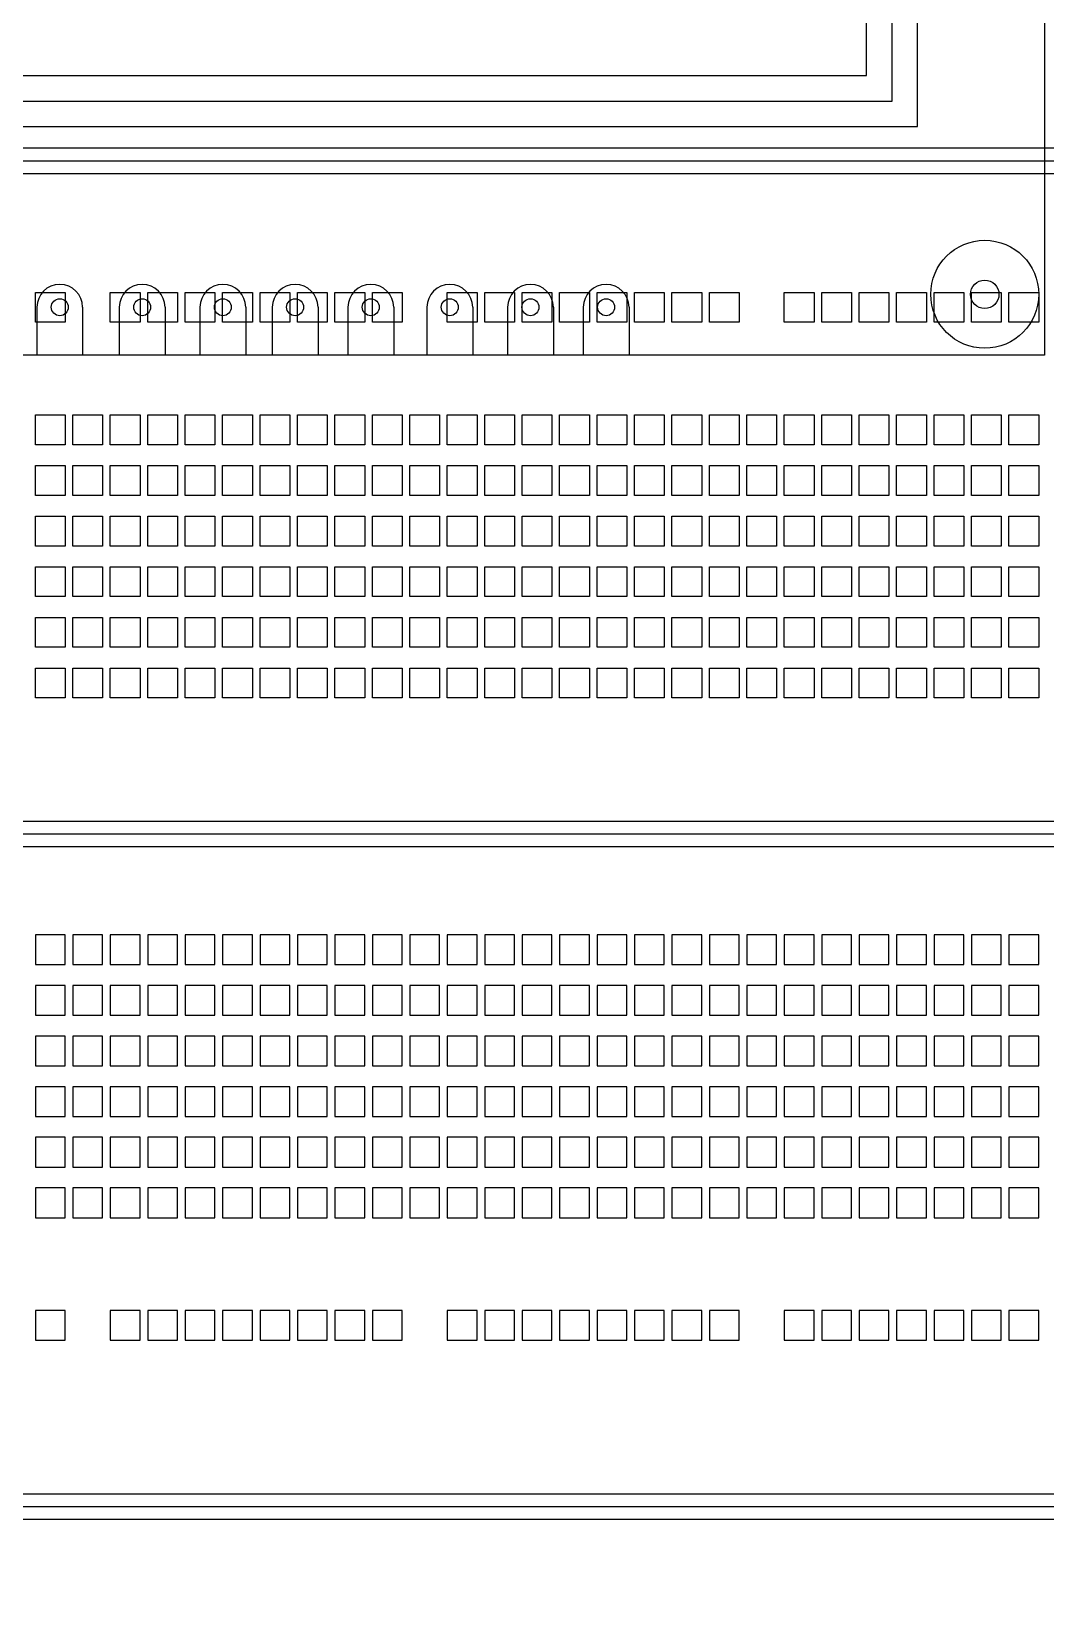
# Model space of a CAD drawing. Header units: millimetres. Extents: x 1729 to 7209, y 940 to 3564.
# Drawn here: x 4126.4 to 4166.3, y 2908.9 to 2971.2 of the extents above; entities that cross this region are included whole.
import ezdxf

# ---------------------------------------------------------------- set-up
doc = ezdxf.new("R2010")
doc.units = ezdxf.units.MM
doc.header["$XCLIPFRAME"] = 2
doc.layers.add('Linhas Externas', color=255, linetype='Continuous')
picture_1 = doc.add_image_def('image1.jpg', size_in_pixel=(3840, 2160))

# ---------------------------------------------------------------- blocks, each defined once
blk = doc.blocks.new('PLACA DISPLAY LED')
for p, q in [((3321.855, 1938.534), (3321.855, 1940.417)), ((3323.657, 1938.534), (3323.657, 1940.417)), ((3324.833, 1938.534), (3324.833, 1940.417)), ((3326.636, 1938.534), (3326.636, 1940.417)), ((3328.011, 1938.534), (3328.011, 1940.417)), ((3329.814, 1938.534), (3329.814, 1940.417)), ((3331.122, 1938.534), (3331.122, 1940.417)), ((3332.925, 1938.534), (3332.925, 1940.417)), ((3334.101, 1938.534), (3334.101, 1940.417)), ((3335.904, 1938.534), (3335.904, 1940.417)), ((3336.947, 1938.534), (3336.947, 1940.417)), ((3338.75, 1938.534), (3338.75, 1940.417)), ((3340.125, 1938.534), (3340.125, 1940.417)), ((3341.928, 1938.534), (3341.928, 1940.417)), ((3343.369, 1938.534), (3343.369, 1940.417)), ((3345.171, 1938.534), (3345.171, 1940.417)), ((3346.414, 1938.534), (3346.414, 1940.417)), ((3348.216, 1938.534), (3348.216, 1940.417)), ((3349.856, 1938.534), (3349.856, 1940.417)), ((3351.658, 1938.534), (3351.658, 1940.417)), ((3353.232, 1938.534), (3353.232, 1940.417)), ((3355.034, 1938.534), (3355.034, 1940.417)), ((3356.144, 1938.534), (3356.144, 1940.417)), ((3357.947, 1938.534), (3357.947, 1940.417)), ((3358.925, 1938.534), (3358.925, 1940.417)), ((3360.727, 1938.534), (3360.727, 1940.417)), ((3361.837, 1938.534), (3361.837, 1940.417)), ((3363.64, 1938.534), (3363.64, 1940.417)), ((3364.618, 1938.534), (3364.618, 1940.417)), ((3366.42, 1938.534), (3366.42, 1940.417)), ((3367.332, 1938.534), (3367.332, 1940.417)), ((3369.134, 1938.534), (3369.134, 1940.417))]:
    blk.add_line(p, q)
for points in [[(3305.498, 1940.417), (3385.498, 1940.417), (3385.498, 1892.417), (3305.498, 1892.417)], [(3310.498, 1901.417), (3380.498, 1901.417), (3380.498, 1931.417), (3310.498, 1931.417)], [(3311.498, 1902.417), (3379.498, 1902.417), (3379.498, 1930.417), (3311.498, 1930.417)], [(3312.498, 1903.417), (3378.498, 1903.417), (3378.498, 1929.417), (3312.498, 1929.417)]]:
    blk.add_lwpolyline(points, close=True)
for centre, radius in [((3307.847, 1938.024), 2.125), ((3383.15, 1938.024), 2.125), ((3307.847, 1938.024), 0.56), ((3322.756, 1938.534), 0.334), ((3325.735, 1938.534), 0.334), ((3328.912, 1938.534), 0.334), ((3332.023, 1938.534), 0.334), ((3335.002, 1938.534), 0.334), ((3337.849, 1938.534), 0.334), ((3341.026, 1938.534), 0.334), ((3344.27, 1938.534), 0.334), ((3347.315, 1938.534), 0.334), ((3350.757, 1938.534), 0.334), ((3354.133, 1938.534), 0.334), ((3357.046, 1938.534), 0.334), ((3359.826, 1938.534), 0.334), ((3362.739, 1938.534), 0.334), ((3365.519, 1938.534), 0.334), ((3368.233, 1938.534), 0.334), ((3383.15, 1938.024), 0.56), ((3307.847, 1894.81), 2.125), ((3383.15, 1894.81), 2.125), ((3307.847, 1894.81), 0.56), ((3383.15, 1894.81), 0.56)]:
    blk.add_circle(centre, radius)
for centre in [(3322.756, 1938.534), (3325.735, 1938.534), (3328.912, 1938.534), (3332.023, 1938.534), (3335.002, 1938.534), (3337.849, 1938.534), (3341.026, 1938.534), (3344.27, 1938.534), (3347.315, 1938.534), (3350.757, 1938.534), (3354.133, 1938.534), (3357.046, 1938.534), (3359.826, 1938.534), (3362.739, 1938.534), (3365.519, 1938.534), (3368.233, 1938.534)]:
    blk.add_arc(centre, 0.901, 180, 0)
blk = doc.blocks.new('protobord16.5x5.4')
for p, q in [((2060.694, 2578.89), (2224.697, 2578.89)), ((2061.194, 2579.39), (2224.197, 2579.39)), ((2061.194, 2578.39), (2224.197, 2578.39))]:
    blk.add_line(p, q)
for points in [[(2060.194, 2605.889), (2225.197, 2605.889), (2225.197, 2551.89), (2060.194, 2551.89)], [(2060.694, 2605.389), (2224.697, 2605.389), (2224.697, 2552.39), (2060.694, 2552.39)], [(2095.387, 2600.206), (2096.56, 2600.206), (2096.56, 2599.033), (2095.387, 2599.033)], [(2098.336, 2600.206), (2099.509, 2600.206), (2099.509, 2599.033), (2098.336, 2599.033)], [(2099.81, 2600.206), (2100.983, 2600.206), (2100.983, 2599.033), (2099.81, 2599.033)], [(2101.285, 2600.206), (2102.457, 2600.206), (2102.457, 2599.033), (2101.285, 2599.033)], [(2102.759, 2600.206), (2103.932, 2600.206), (2103.932, 2599.033), (2102.759, 2599.033)], [(2104.234, 2600.206), (2105.406, 2600.206), (2105.406, 2599.033), (2104.234, 2599.033)], [(2105.708, 2600.206), (2106.881, 2600.206), (2106.881, 2599.033), (2105.708, 2599.033)], [(2107.183, 2600.206), (2108.355, 2600.206), (2108.355, 2599.033), (2107.183, 2599.033)], [(2108.657, 2600.206), (2109.83, 2600.206), (2109.83, 2599.033), (2108.657, 2599.033)], [(2111.606, 2600.206), (2112.778, 2600.206), (2112.778, 2599.033), (2111.606, 2599.033)], [(2113.08, 2600.206), (2114.253, 2600.206), (2114.253, 2599.033), (2113.08, 2599.033)], [(2114.555, 2600.206), (2115.727, 2600.206), (2115.727, 2599.033), (2114.555, 2599.033)], [(2116.029, 2600.206), (2117.202, 2600.206), (2117.202, 2599.033), (2116.029, 2599.033)], [(2117.504, 2600.206), (2118.676, 2600.206), (2118.676, 2599.033), (2117.504, 2599.033)], [(2118.978, 2600.206), (2120.151, 2600.206), (2120.151, 2599.033), (2118.978, 2599.033)], [(2120.452, 2600.206), (2121.625, 2600.206), (2121.625, 2599.033), (2120.452, 2599.033)], [(2121.927, 2600.206), (2123.099, 2600.206), (2123.099, 2599.033), (2121.927, 2599.033)], [(2124.876, 2600.206), (2126.048, 2600.206), (2126.048, 2599.033), (2124.876, 2599.033)], [(2126.35, 2600.206), (2127.523, 2600.206), (2127.523, 2599.033), (2126.35, 2599.033)], [(2127.824, 2600.206), (2128.997, 2600.206), (2128.997, 2599.033), (2127.824, 2599.033)], [(2129.299, 2600.206), (2130.472, 2600.206), (2130.472, 2599.033), (2129.299, 2599.033)], [(2130.773, 2600.206), (2131.946, 2600.206), (2131.946, 2599.033), (2130.773, 2599.033)], [(2132.248, 2600.206), (2133.42, 2600.206), (2133.42, 2599.033), (2132.248, 2599.033)], [(2133.722, 2600.206), (2134.895, 2600.206), (2134.895, 2599.033), (2133.722, 2599.033)], [(2095.387, 2595.378), (2096.56, 2595.378), (2096.56, 2594.205), (2095.387, 2594.205)], [(2096.862, 2595.378), (2098.034, 2595.378), (2098.034, 2594.205), (2096.862, 2594.205)], [(2098.336, 2595.378), (2099.509, 2595.378), (2099.509, 2594.205), (2098.336, 2594.205)], [(2099.81, 2595.378), (2100.983, 2595.378), (2100.983, 2594.205), (2099.81, 2594.205)], [(2101.285, 2595.378), (2102.457, 2595.378), (2102.457, 2594.205), (2101.285, 2594.205)], [(2102.759, 2595.378), (2103.932, 2595.378), (2103.932, 2594.205), (2102.759, 2594.205)], [(2104.234, 2595.378), (2105.406, 2595.378), (2105.406, 2594.205), (2104.234, 2594.205)], [(2105.708, 2595.378), (2106.881, 2595.378), (2106.881, 2594.205), (2105.708, 2594.205)], [(2107.183, 2595.378), (2108.355, 2595.378), (2108.355, 2594.205), (2107.183, 2594.205)], [(2108.657, 2595.378), (2109.83, 2595.378), (2109.83, 2594.205), (2108.657, 2594.205)], [(2110.131, 2595.378), (2111.304, 2595.378), (2111.304, 2594.205), (2110.131, 2594.205)], [(2111.606, 2595.378), (2112.778, 2595.378), (2112.778, 2594.205), (2111.606, 2594.205)], [(2113.08, 2595.378), (2114.253, 2595.378), (2114.253, 2594.205), (2113.08, 2594.205)], [(2114.555, 2595.378), (2115.727, 2595.378), (2115.727, 2594.205), (2114.555, 2594.205)], [(2116.029, 2595.378), (2117.202, 2595.378), (2117.202, 2594.205), (2116.029, 2594.205)], [(2117.504, 2595.378), (2118.676, 2595.378), (2118.676, 2594.205), (2117.504, 2594.205)], [(2118.978, 2595.378), (2120.151, 2595.378), (2120.151, 2594.205), (2118.978, 2594.205)], [(2120.452, 2595.378), (2121.625, 2595.378), (2121.625, 2594.205), (2120.452, 2594.205)], [(2121.927, 2595.378), (2123.099, 2595.378), (2123.099, 2594.205), (2121.927, 2594.205)], [(2123.401, 2595.378), (2124.574, 2595.378), (2124.574, 2594.205), (2123.401, 2594.205)], [(2124.876, 2595.378), (2126.048, 2595.378), (2126.048, 2594.205), (2124.876, 2594.205)], [(2126.35, 2595.378), (2127.523, 2595.378), (2127.523, 2594.205), (2126.35, 2594.205)], [(2127.824, 2595.378), (2128.997, 2595.378), (2128.997, 2594.205), (2127.824, 2594.205)], [(2129.299, 2595.378), (2130.472, 2595.378), (2130.472, 2594.205), (2129.299, 2594.205)], [(2130.773, 2595.378), (2131.946, 2595.378), (2131.946, 2594.205), (2130.773, 2594.205)], [(2132.248, 2595.378), (2133.42, 2595.378), (2133.42, 2594.205), (2132.248, 2594.205)], [(2133.722, 2595.378), (2134.895, 2595.378), (2134.895, 2594.205), (2133.722, 2594.205)], [(2095.387, 2593.385), (2096.56, 2593.385), (2096.56, 2592.213), (2095.387, 2592.213)], [(2096.862, 2593.385), (2098.034, 2593.385), (2098.034, 2592.213), (2096.862, 2592.213)], [(2098.336, 2593.385), (2099.509, 2593.385), (2099.509, 2592.213), (2098.336, 2592.213)], [(2099.81, 2593.385), (2100.983, 2593.385), (2100.983, 2592.213), (2099.81, 2592.213)], [(2101.285, 2593.385), (2102.457, 2593.385), (2102.457, 2592.213), (2101.285, 2592.213)], [(2102.759, 2593.385), (2103.932, 2593.385), (2103.932, 2592.213), (2102.759, 2592.213)], [(2104.234, 2593.385), (2105.406, 2593.385), (2105.406, 2592.213), (2104.234, 2592.213)], [(2105.708, 2593.385), (2106.881, 2593.385), (2106.881, 2592.213), (2105.708, 2592.213)], [(2107.183, 2593.385), (2108.355, 2593.385), (2108.355, 2592.213), (2107.183, 2592.213)], [(2108.657, 2593.385), (2109.83, 2593.385), (2109.83, 2592.213), (2108.657, 2592.213)], [(2110.131, 2593.385), (2111.304, 2593.385), (2111.304, 2592.213), (2110.131, 2592.213)], [(2111.606, 2593.385), (2112.778, 2593.385), (2112.778, 2592.213), (2111.606, 2592.213)], [(2113.08, 2593.385), (2114.253, 2593.385), (2114.253, 2592.213), (2113.08, 2592.213)], [(2114.555, 2593.385), (2115.727, 2593.385), (2115.727, 2592.213), (2114.555, 2592.213)], [(2116.029, 2593.385), (2117.202, 2593.385), (2117.202, 2592.213), (2116.029, 2592.213)], [(2117.504, 2593.385), (2118.676, 2593.385), (2118.676, 2592.213), (2117.504, 2592.213)], [(2118.978, 2593.385), (2120.151, 2593.385), (2120.151, 2592.213), (2118.978, 2592.213)], [(2120.452, 2593.385), (2121.625, 2593.385), (2121.625, 2592.213), (2120.452, 2592.213)], [(2121.927, 2593.385), (2123.099, 2593.385), (2123.099, 2592.213), (2121.927, 2592.213)], [(2123.401, 2593.385), (2124.574, 2593.385), (2124.574, 2592.213), (2123.401, 2592.213)], [(2124.876, 2593.385), (2126.048, 2593.385), (2126.048, 2592.213), (2124.876, 2592.213)], [(2126.35, 2593.385), (2127.523, 2593.385), (2127.523, 2592.213), (2126.35, 2592.213)], [(2127.824, 2593.385), (2128.997, 2593.385), (2128.997, 2592.213), (2127.824, 2592.213)], [(2129.299, 2593.385), (2130.472, 2593.385), (2130.472, 2592.213), (2129.299, 2592.213)], [(2130.773, 2593.385), (2131.946, 2593.385), (2131.946, 2592.213), (2130.773, 2592.213)], [(2132.248, 2593.385), (2133.42, 2593.385), (2133.42, 2592.213), (2132.248, 2592.213)], [(2133.722, 2593.385), (2134.895, 2593.385), (2134.895, 2592.213), (2133.722, 2592.213)], [(2095.387, 2591.393), (2096.56, 2591.393), (2096.56, 2590.22), (2095.387, 2590.22)], [(2096.862, 2591.393), (2098.034, 2591.393), (2098.034, 2590.22), (2096.862, 2590.22)], [(2098.336, 2591.393), (2099.509, 2591.393), (2099.509, 2590.22), (2098.336, 2590.22)], [(2099.81, 2591.393), (2100.983, 2591.393), (2100.983, 2590.22), (2099.81, 2590.22)], [(2101.285, 2591.393), (2102.457, 2591.393), (2102.457, 2590.22), (2101.285, 2590.22)], [(2102.759, 2591.393), (2103.932, 2591.393), (2103.932, 2590.22), (2102.759, 2590.22)], [(2104.234, 2591.393), (2105.406, 2591.393), (2105.406, 2590.22), (2104.234, 2590.22)], [(2105.708, 2591.393), (2106.881, 2591.393), (2106.881, 2590.22), (2105.708, 2590.22)], [(2107.183, 2591.393), (2108.355, 2591.393), (2108.355, 2590.22), (2107.183, 2590.22)], [(2108.657, 2591.393), (2109.83, 2591.393), (2109.83, 2590.22), (2108.657, 2590.22)], [(2110.131, 2591.393), (2111.304, 2591.393), (2111.304, 2590.22), (2110.131, 2590.22)], [(2111.606, 2591.393), (2112.778, 2591.393), (2112.778, 2590.22), (2111.606, 2590.22)], [(2113.08, 2591.393), (2114.253, 2591.393), (2114.253, 2590.22), (2113.08, 2590.22)], [(2114.555, 2591.393), (2115.727, 2591.393), (2115.727, 2590.22), (2114.555, 2590.22)], [(2116.029, 2591.393), (2117.202, 2591.393), (2117.202, 2590.22), (2116.029, 2590.22)], [(2117.504, 2591.393), (2118.676, 2591.393), (2118.676, 2590.22), (2117.504, 2590.22)], [(2118.978, 2591.393), (2120.151, 2591.393), (2120.151, 2590.22), (2118.978, 2590.22)], [(2120.452, 2591.393), (2121.625, 2591.393), (2121.625, 2590.22), (2120.452, 2590.22)], [(2121.927, 2591.393), (2123.099, 2591.393), (2123.099, 2590.22), (2121.927, 2590.22)], [(2123.401, 2591.393), (2124.574, 2591.393), (2124.574, 2590.22), (2123.401, 2590.22)], [(2124.876, 2591.393), (2126.048, 2591.393), (2126.048, 2590.22), (2124.876, 2590.22)], [(2126.35, 2591.393), (2127.523, 2591.393), (2127.523, 2590.22), (2126.35, 2590.22)], [(2127.824, 2591.393), (2128.997, 2591.393), (2128.997, 2590.22), (2127.824, 2590.22)], [(2129.299, 2591.393), (2130.472, 2591.393), (2130.472, 2590.22), (2129.299, 2590.22)], [(2130.773, 2591.393), (2131.946, 2591.393), (2131.946, 2590.22), (2130.773, 2590.22)], [(2132.248, 2591.393), (2133.42, 2591.393), (2133.42, 2590.22), (2132.248, 2590.22)], [(2133.722, 2591.393), (2134.895, 2591.393), (2134.895, 2590.22), (2133.722, 2590.22)], [(2095.387, 2589.4), (2096.56, 2589.4), (2096.56, 2588.228), (2095.387, 2588.228)], [(2096.862, 2589.4), (2098.034, 2589.4), (2098.034, 2588.228), (2096.862, 2588.228)], [(2098.336, 2589.4), (2099.509, 2589.4), (2099.509, 2588.228), (2098.336, 2588.228)], [(2099.81, 2589.4), (2100.983, 2589.4), (2100.983, 2588.228), (2099.81, 2588.228)], [(2101.285, 2589.4), (2102.457, 2589.4), (2102.457, 2588.228), (2101.285, 2588.228)], [(2102.759, 2589.4), (2103.932, 2589.4), (2103.932, 2588.228), (2102.759, 2588.228)], [(2104.234, 2589.4), (2105.406, 2589.4), (2105.406, 2588.228), (2104.234, 2588.228)], [(2105.708, 2589.4), (2106.881, 2589.4), (2106.881, 2588.228), (2105.708, 2588.228)], [(2107.183, 2589.4), (2108.355, 2589.4), (2108.355, 2588.228), (2107.183, 2588.228)], [(2108.657, 2589.4), (2109.83, 2589.4), (2109.83, 2588.228), (2108.657, 2588.228)], [(2110.131, 2589.4), (2111.304, 2589.4), (2111.304, 2588.228), (2110.131, 2588.228)], [(2111.606, 2589.4), (2112.778, 2589.4), (2112.778, 2588.228), (2111.606, 2588.228)], [(2113.08, 2589.4), (2114.253, 2589.4), (2114.253, 2588.228), (2113.08, 2588.228)], [(2114.555, 2589.4), (2115.727, 2589.4), (2115.727, 2588.228), (2114.555, 2588.228)], [(2116.029, 2589.4), (2117.202, 2589.4), (2117.202, 2588.228), (2116.029, 2588.228)], [(2117.504, 2589.4), (2118.676, 2589.4), (2118.676, 2588.228), (2117.504, 2588.228)], [(2118.978, 2589.4), (2120.151, 2589.4), (2120.151, 2588.228), (2118.978, 2588.228)], [(2120.452, 2589.4), (2121.625, 2589.4), (2121.625, 2588.228), (2120.452, 2588.228)], [(2121.927, 2589.4), (2123.099, 2589.4), (2123.099, 2588.228), (2121.927, 2588.228)], [(2123.401, 2589.4), (2124.574, 2589.4), (2124.574, 2588.228), (2123.401, 2588.228)], [(2124.876, 2589.4), (2126.048, 2589.4), (2126.048, 2588.228), (2124.876, 2588.228)], [(2126.35, 2589.4), (2127.523, 2589.4), (2127.523, 2588.228), (2126.35, 2588.228)], [(2127.824, 2589.4), (2128.997, 2589.4), (2128.997, 2588.228), (2127.824, 2588.228)], [(2129.299, 2589.4), (2130.472, 2589.4), (2130.472, 2588.228), (2129.299, 2588.228)], [(2130.773, 2589.4), (2131.946, 2589.4), (2131.946, 2588.228), (2130.773, 2588.228)], [(2132.248, 2589.4), (2133.42, 2589.4), (2133.42, 2588.228), (2132.248, 2588.228)], [(2133.722, 2589.4), (2134.895, 2589.4), (2134.895, 2588.228), (2133.722, 2588.228)], [(2095.387, 2587.408), (2096.56, 2587.408), (2096.56, 2586.235), (2095.387, 2586.235)], [(2096.862, 2587.408), (2098.034, 2587.408), (2098.034, 2586.235), (2096.862, 2586.235)], [(2098.336, 2587.408), (2099.509, 2587.408), (2099.509, 2586.235), (2098.336, 2586.235)], [(2099.81, 2587.408), (2100.983, 2587.408), (2100.983, 2586.235), (2099.81, 2586.235)], [(2101.285, 2587.408), (2102.457, 2587.408), (2102.457, 2586.235), (2101.285, 2586.235)], [(2102.759, 2587.408), (2103.932, 2587.408), (2103.932, 2586.235), (2102.759, 2586.235)], [(2104.234, 2587.408), (2105.406, 2587.408), (2105.406, 2586.235), (2104.234, 2586.235)], [(2105.708, 2587.408), (2106.881, 2587.408), (2106.881, 2586.235), (2105.708, 2586.235)], [(2107.183, 2587.408), (2108.355, 2587.408), (2108.355, 2586.235), (2107.183, 2586.235)], [(2108.657, 2587.408), (2109.83, 2587.408), (2109.83, 2586.235), (2108.657, 2586.235)], [(2110.131, 2587.408), (2111.304, 2587.408), (2111.304, 2586.235), (2110.131, 2586.235)], [(2111.606, 2587.408), (2112.778, 2587.408), (2112.778, 2586.235), (2111.606, 2586.235)], [(2113.08, 2587.408), (2114.253, 2587.408), (2114.253, 2586.235), (2113.08, 2586.235)], [(2114.555, 2587.408), (2115.727, 2587.408), (2115.727, 2586.235), (2114.555, 2586.235)], [(2116.029, 2587.408), (2117.202, 2587.408), (2117.202, 2586.235), (2116.029, 2586.235)], [(2117.504, 2587.408), (2118.676, 2587.408), (2118.676, 2586.235), (2117.504, 2586.235)], [(2118.978, 2587.408), (2120.151, 2587.408), (2120.151, 2586.235), (2118.978, 2586.235)], [(2120.452, 2587.408), (2121.625, 2587.408), (2121.625, 2586.235), (2120.452, 2586.235)], [(2121.927, 2587.408), (2123.099, 2587.408), (2123.099, 2586.235), (2121.927, 2586.235)], [(2123.401, 2587.408), (2124.574, 2587.408), (2124.574, 2586.235), (2123.401, 2586.235)], [(2124.876, 2587.408), (2126.048, 2587.408), (2126.048, 2586.235), (2124.876, 2586.235)], [(2126.35, 2587.408), (2127.523, 2587.408), (2127.523, 2586.235), (2126.35, 2586.235)], [(2127.824, 2587.408), (2128.997, 2587.408), (2128.997, 2586.235), (2127.824, 2586.235)], [(2129.299, 2587.408), (2130.472, 2587.408), (2130.472, 2586.235), (2129.299, 2586.235)], [(2130.773, 2587.408), (2131.946, 2587.408), (2131.946, 2586.235), (2130.773, 2586.235)], [(2132.248, 2587.408), (2133.42, 2587.408), (2133.42, 2586.235), (2132.248, 2586.235)], [(2133.722, 2587.408), (2134.895, 2587.408), (2134.895, 2586.235), (2133.722, 2586.235)], [(2095.387, 2585.415), (2096.56, 2585.415), (2096.56, 2584.243), (2095.387, 2584.243)], [(2096.862, 2585.415), (2098.034, 2585.415), (2098.034, 2584.243), (2096.862, 2584.243)], [(2098.336, 2585.415), (2099.509, 2585.415), (2099.509, 2584.243), (2098.336, 2584.243)], [(2099.81, 2585.415), (2100.983, 2585.415), (2100.983, 2584.243), (2099.81, 2584.243)], [(2101.285, 2585.415), (2102.457, 2585.415), (2102.457, 2584.243), (2101.285, 2584.243)], [(2102.759, 2585.415), (2103.932, 2585.415), (2103.932, 2584.243), (2102.759, 2584.243)], [(2104.234, 2585.415), (2105.406, 2585.415), (2105.406, 2584.243), (2104.234, 2584.243)], [(2105.708, 2585.415), (2106.881, 2585.415), (2106.881, 2584.243), (2105.708, 2584.243)], [(2107.183, 2585.415), (2108.355, 2585.415), (2108.355, 2584.243), (2107.183, 2584.243)], [(2108.657, 2585.415), (2109.83, 2585.415), (2109.83, 2584.243), (2108.657, 2584.243)], [(2110.131, 2585.415), (2111.304, 2585.415), (2111.304, 2584.243), (2110.131, 2584.243)], [(2111.606, 2585.415), (2112.778, 2585.415), (2112.778, 2584.243), (2111.606, 2584.243)], [(2113.08, 2585.415), (2114.253, 2585.415), (2114.253, 2584.243), (2113.08, 2584.243)], [(2114.555, 2585.415), (2115.727, 2585.415), (2115.727, 2584.243), (2114.555, 2584.243)], [(2116.029, 2585.415), (2117.202, 2585.415), (2117.202, 2584.243), (2116.029, 2584.243)], [(2117.504, 2585.415), (2118.676, 2585.415), (2118.676, 2584.243), (2117.504, 2584.243)], [(2118.978, 2585.415), (2120.151, 2585.415), (2120.151, 2584.243), (2118.978, 2584.243)], [(2120.452, 2585.415), (2121.625, 2585.415), (2121.625, 2584.243), (2120.452, 2584.243)], [(2121.927, 2585.415), (2123.099, 2585.415), (2123.099, 2584.243), (2121.927, 2584.243)], [(2123.401, 2585.415), (2124.574, 2585.415), (2124.574, 2584.243), (2123.401, 2584.243)], [(2124.876, 2585.415), (2126.048, 2585.415), (2126.048, 2584.243), (2124.876, 2584.243)], [(2126.35, 2585.415), (2127.523, 2585.415), (2127.523, 2584.243), (2126.35, 2584.243)], [(2127.824, 2585.415), (2128.997, 2585.415), (2128.997, 2584.243), (2127.824, 2584.243)], [(2129.299, 2585.415), (2130.472, 2585.415), (2130.472, 2584.243), (2129.299, 2584.243)], [(2130.773, 2585.415), (2131.946, 2585.415), (2131.946, 2584.243), (2130.773, 2584.243)], [(2132.248, 2585.415), (2133.42, 2585.415), (2133.42, 2584.243), (2132.248, 2584.243)], [(2133.722, 2585.415), (2134.895, 2585.415), (2134.895, 2584.243), (2133.722, 2584.243)], [(2095.387, 2573.74), (2096.56, 2573.74), (2096.56, 2574.913), (2095.387, 2574.913)], [(2096.862, 2573.74), (2098.034, 2573.74), (2098.034, 2574.913), (2096.862, 2574.913)], [(2098.336, 2573.74), (2099.509, 2573.74), (2099.509, 2574.913), (2098.336, 2574.913)], [(2099.81, 2573.74), (2100.983, 2573.74), (2100.983, 2574.913), (2099.81, 2574.913)], [(2101.285, 2573.74), (2102.457, 2573.74), (2102.457, 2574.913), (2101.285, 2574.913)], [(2102.759, 2573.74), (2103.932, 2573.74), (2103.932, 2574.913), (2102.759, 2574.913)], [(2104.234, 2573.74), (2105.406, 2573.74), (2105.406, 2574.913), (2104.234, 2574.913)], [(2105.708, 2573.74), (2106.881, 2573.74), (2106.881, 2574.913), (2105.708, 2574.913)], [(2107.183, 2573.74), (2108.355, 2573.74), (2108.355, 2574.913), (2107.183, 2574.913)], [(2108.657, 2573.74), (2109.83, 2573.74), (2109.83, 2574.913), (2108.657, 2574.913)], [(2110.131, 2573.74), (2111.304, 2573.74), (2111.304, 2574.913), (2110.131, 2574.913)], [(2111.606, 2573.74), (2112.778, 2573.74), (2112.778, 2574.913), (2111.606, 2574.913)], [(2113.08, 2573.74), (2114.253, 2573.74), (2114.253, 2574.913), (2113.08, 2574.913)], [(2114.555, 2573.74), (2115.727, 2573.74), (2115.727, 2574.913), (2114.555, 2574.913)], [(2116.029, 2573.74), (2117.202, 2573.74), (2117.202, 2574.913), (2116.029, 2574.913)], [(2117.504, 2573.74), (2118.676, 2573.74), (2118.676, 2574.913), (2117.504, 2574.913)], [(2118.978, 2573.74), (2120.151, 2573.74), (2120.151, 2574.913), (2118.978, 2574.913)], [(2120.452, 2573.74), (2121.625, 2573.74), (2121.625, 2574.913), (2120.452, 2574.913)], [(2121.927, 2573.74), (2123.099, 2573.74), (2123.099, 2574.913), (2121.927, 2574.913)], [(2123.401, 2573.74), (2124.574, 2573.74), (2124.574, 2574.913), (2123.401, 2574.913)], [(2124.876, 2573.74), (2126.048, 2573.74), (2126.048, 2574.913), (2124.876, 2574.913)], [(2126.35, 2573.74), (2127.523, 2573.74), (2127.523, 2574.913), (2126.35, 2574.913)], [(2127.824, 2573.74), (2128.997, 2573.74), (2128.997, 2574.913), (2127.824, 2574.913)], [(2129.299, 2573.74), (2130.472, 2573.74), (2130.472, 2574.913), (2129.299, 2574.913)], [(2130.773, 2573.74), (2131.946, 2573.74), (2131.946, 2574.913), (2130.773, 2574.913)], [(2132.248, 2573.74), (2133.42, 2573.74), (2133.42, 2574.913), (2132.248, 2574.913)], [(2133.722, 2573.74), (2134.895, 2573.74), (2134.895, 2574.913), (2133.722, 2574.913)], [(2095.387, 2571.748), (2096.56, 2571.748), (2096.56, 2572.92), (2095.387, 2572.92)], [(2096.862, 2571.748), (2098.034, 2571.748), (2098.034, 2572.92), (2096.862, 2572.92)], [(2098.336, 2571.748), (2099.509, 2571.748), (2099.509, 2572.92), (2098.336, 2572.92)], [(2099.81, 2571.748), (2100.983, 2571.748), (2100.983, 2572.92), (2099.81, 2572.92)], [(2101.285, 2571.748), (2102.457, 2571.748), (2102.457, 2572.92), (2101.285, 2572.92)], [(2102.759, 2571.748), (2103.932, 2571.748), (2103.932, 2572.92), (2102.759, 2572.92)], [(2104.234, 2571.748), (2105.406, 2571.748), (2105.406, 2572.92), (2104.234, 2572.92)], [(2105.708, 2571.748), (2106.881, 2571.748), (2106.881, 2572.92), (2105.708, 2572.92)], [(2107.183, 2571.748), (2108.355, 2571.748), (2108.355, 2572.92), (2107.183, 2572.92)], [(2108.657, 2571.748), (2109.83, 2571.748), (2109.83, 2572.92), (2108.657, 2572.92)], [(2110.131, 2571.748), (2111.304, 2571.748), (2111.304, 2572.92), (2110.131, 2572.92)], [(2111.606, 2571.748), (2112.778, 2571.748), (2112.778, 2572.92), (2111.606, 2572.92)], [(2113.08, 2571.748), (2114.253, 2571.748), (2114.253, 2572.92), (2113.08, 2572.92)], [(2114.555, 2571.748), (2115.727, 2571.748), (2115.727, 2572.92), (2114.555, 2572.92)], [(2116.029, 2571.748), (2117.202, 2571.748), (2117.202, 2572.92), (2116.029, 2572.92)], [(2117.504, 2571.748), (2118.676, 2571.748), (2118.676, 2572.92), (2117.504, 2572.92)], [(2118.978, 2571.748), (2120.151, 2571.748), (2120.151, 2572.92), (2118.978, 2572.92)], [(2120.452, 2571.748), (2121.625, 2571.748), (2121.625, 2572.92), (2120.452, 2572.92)], [(2121.927, 2571.748), (2123.099, 2571.748), (2123.099, 2572.92), (2121.927, 2572.92)], [(2123.401, 2571.748), (2124.574, 2571.748), (2124.574, 2572.92), (2123.401, 2572.92)], [(2124.876, 2571.748), (2126.048, 2571.748), (2126.048, 2572.92), (2124.876, 2572.92)], [(2126.35, 2571.748), (2127.523, 2571.748), (2127.523, 2572.92), (2126.35, 2572.92)], [(2127.824, 2571.748), (2128.997, 2571.748), (2128.997, 2572.92), (2127.824, 2572.92)], [(2129.299, 2571.748), (2130.472, 2571.748), (2130.472, 2572.92), (2129.299, 2572.92)], [(2130.773, 2571.748), (2131.946, 2571.748), (2131.946, 2572.92), (2130.773, 2572.92)], [(2132.248, 2571.748), (2133.42, 2571.748), (2133.42, 2572.92), (2132.248, 2572.92)], [(2133.722, 2571.748), (2134.895, 2571.748), (2134.895, 2572.92), (2133.722, 2572.92)], [(2095.387, 2569.755), (2096.56, 2569.755), (2096.56, 2570.928), (2095.387, 2570.928)], [(2096.862, 2569.755), (2098.034, 2569.755), (2098.034, 2570.928), (2096.862, 2570.928)], [(2098.336, 2569.755), (2099.509, 2569.755), (2099.509, 2570.928), (2098.336, 2570.928)], [(2099.81, 2569.755), (2100.983, 2569.755), (2100.983, 2570.928), (2099.81, 2570.928)], [(2101.285, 2569.755), (2102.457, 2569.755), (2102.457, 2570.928), (2101.285, 2570.928)], [(2102.759, 2569.755), (2103.932, 2569.755), (2103.932, 2570.928), (2102.759, 2570.928)], [(2104.234, 2569.755), (2105.406, 2569.755), (2105.406, 2570.928), (2104.234, 2570.928)], [(2105.708, 2569.755), (2106.881, 2569.755), (2106.881, 2570.928), (2105.708, 2570.928)], [(2107.183, 2569.755), (2108.355, 2569.755), (2108.355, 2570.928), (2107.183, 2570.928)], [(2108.657, 2569.755), (2109.83, 2569.755), (2109.83, 2570.928), (2108.657, 2570.928)], [(2110.131, 2569.755), (2111.304, 2569.755), (2111.304, 2570.928), (2110.131, 2570.928)], [(2111.606, 2569.755), (2112.778, 2569.755), (2112.778, 2570.928), (2111.606, 2570.928)], [(2113.08, 2569.755), (2114.253, 2569.755), (2114.253, 2570.928), (2113.08, 2570.928)], [(2114.555, 2569.755), (2115.727, 2569.755), (2115.727, 2570.928), (2114.555, 2570.928)], [(2116.029, 2569.755), (2117.202, 2569.755), (2117.202, 2570.928), (2116.029, 2570.928)], [(2117.504, 2569.755), (2118.676, 2569.755), (2118.676, 2570.928), (2117.504, 2570.928)], [(2118.978, 2569.755), (2120.151, 2569.755), (2120.151, 2570.928), (2118.978, 2570.928)], [(2120.452, 2569.755), (2121.625, 2569.755), (2121.625, 2570.928), (2120.452, 2570.928)], [(2121.927, 2569.755), (2123.099, 2569.755), (2123.099, 2570.928), (2121.927, 2570.928)], [(2123.401, 2569.755), (2124.574, 2569.755), (2124.574, 2570.928), (2123.401, 2570.928)], [(2124.876, 2569.755), (2126.048, 2569.755), (2126.048, 2570.928), (2124.876, 2570.928)], [(2126.35, 2569.755), (2127.523, 2569.755), (2127.523, 2570.928), (2126.35, 2570.928)], [(2127.824, 2569.755), (2128.997, 2569.755), (2128.997, 2570.928), (2127.824, 2570.928)], [(2129.299, 2569.755), (2130.472, 2569.755), (2130.472, 2570.928), (2129.299, 2570.928)], [(2130.773, 2569.755), (2131.946, 2569.755), (2131.946, 2570.928), (2130.773, 2570.928)], [(2132.248, 2569.755), (2133.42, 2569.755), (2133.42, 2570.928), (2132.248, 2570.928)], [(2133.722, 2569.755), (2134.895, 2569.755), (2134.895, 2570.928), (2133.722, 2570.928)], [(2095.387, 2567.763), (2096.56, 2567.763), (2096.56, 2568.935), (2095.387, 2568.935)], [(2096.862, 2567.763), (2098.034, 2567.763), (2098.034, 2568.935), (2096.862, 2568.935)], [(2098.336, 2567.763), (2099.509, 2567.763), (2099.509, 2568.935), (2098.336, 2568.935)], [(2099.81, 2567.763), (2100.983, 2567.763), (2100.983, 2568.935), (2099.81, 2568.935)], [(2101.285, 2567.763), (2102.457, 2567.763), (2102.457, 2568.935), (2101.285, 2568.935)], [(2102.759, 2567.763), (2103.932, 2567.763), (2103.932, 2568.935), (2102.759, 2568.935)], [(2104.234, 2567.763), (2105.406, 2567.763), (2105.406, 2568.935), (2104.234, 2568.935)], [(2105.708, 2567.763), (2106.881, 2567.763), (2106.881, 2568.935), (2105.708, 2568.935)], [(2107.183, 2567.763), (2108.355, 2567.763), (2108.355, 2568.935), (2107.183, 2568.935)], [(2108.657, 2567.763), (2109.83, 2567.763), (2109.83, 2568.935), (2108.657, 2568.935)], [(2110.131, 2567.763), (2111.304, 2567.763), (2111.304, 2568.935), (2110.131, 2568.935)], [(2111.606, 2567.763), (2112.778, 2567.763), (2112.778, 2568.935), (2111.606, 2568.935)], [(2113.08, 2567.763), (2114.253, 2567.763), (2114.253, 2568.935), (2113.08, 2568.935)], [(2114.555, 2567.763), (2115.727, 2567.763), (2115.727, 2568.935), (2114.555, 2568.935)], [(2116.029, 2567.763), (2117.202, 2567.763), (2117.202, 2568.935), (2116.029, 2568.935)], [(2117.504, 2567.763), (2118.676, 2567.763), (2118.676, 2568.935), (2117.504, 2568.935)], [(2118.978, 2567.763), (2120.151, 2567.763), (2120.151, 2568.935), (2118.978, 2568.935)], [(2120.452, 2567.763), (2121.625, 2567.763), (2121.625, 2568.935), (2120.452, 2568.935)], [(2121.927, 2567.763), (2123.099, 2567.763), (2123.099, 2568.935), (2121.927, 2568.935)], [(2123.401, 2567.763), (2124.574, 2567.763), (2124.574, 2568.935), (2123.401, 2568.935)], [(2124.876, 2567.763), (2126.048, 2567.763), (2126.048, 2568.935), (2124.876, 2568.935)], [(2126.35, 2567.763), (2127.523, 2567.763), (2127.523, 2568.935), (2126.35, 2568.935)], [(2127.824, 2567.763), (2128.997, 2567.763), (2128.997, 2568.935), (2127.824, 2568.935)], [(2129.299, 2567.763), (2130.472, 2567.763), (2130.472, 2568.935), (2129.299, 2568.935)], [(2130.773, 2567.763), (2131.946, 2567.763), (2131.946, 2568.935), (2130.773, 2568.935)], [(2132.248, 2567.763), (2133.42, 2567.763), (2133.42, 2568.935), (2132.248, 2568.935)], [(2133.722, 2567.763), (2134.895, 2567.763), (2134.895, 2568.935), (2133.722, 2568.935)], [(2095.387, 2565.77), (2096.56, 2565.77), (2096.56, 2566.943), (2095.387, 2566.943)], [(2096.862, 2565.77), (2098.034, 2565.77), (2098.034, 2566.943), (2096.862, 2566.943)], [(2098.336, 2565.77), (2099.509, 2565.77), (2099.509, 2566.943), (2098.336, 2566.943)], [(2099.81, 2565.77), (2100.983, 2565.77), (2100.983, 2566.943), (2099.81, 2566.943)], [(2101.285, 2565.77), (2102.457, 2565.77), (2102.457, 2566.943), (2101.285, 2566.943)], [(2102.759, 2565.77), (2103.932, 2565.77), (2103.932, 2566.943), (2102.759, 2566.943)], [(2104.234, 2565.77), (2105.406, 2565.77), (2105.406, 2566.943), (2104.234, 2566.943)], [(2105.708, 2565.77), (2106.881, 2565.77), (2106.881, 2566.943), (2105.708, 2566.943)], [(2107.183, 2565.77), (2108.355, 2565.77), (2108.355, 2566.943), (2107.183, 2566.943)], [(2108.657, 2565.77), (2109.83, 2565.77), (2109.83, 2566.943), (2108.657, 2566.943)], [(2110.131, 2565.77), (2111.304, 2565.77), (2111.304, 2566.943), (2110.131, 2566.943)], [(2111.606, 2565.77), (2112.778, 2565.77), (2112.778, 2566.943), (2111.606, 2566.943)], [(2113.08, 2565.77), (2114.253, 2565.77), (2114.253, 2566.943), (2113.08, 2566.943)], [(2114.555, 2565.77), (2115.727, 2565.77), (2115.727, 2566.943), (2114.555, 2566.943)], [(2116.029, 2565.77), (2117.202, 2565.77), (2117.202, 2566.943), (2116.029, 2566.943)], [(2117.504, 2565.77), (2118.676, 2565.77), (2118.676, 2566.943), (2117.504, 2566.943)], [(2118.978, 2565.77), (2120.151, 2565.77), (2120.151, 2566.943), (2118.978, 2566.943)], [(2120.452, 2565.77), (2121.625, 2565.77), (2121.625, 2566.943), (2120.452, 2566.943)], [(2121.927, 2565.77), (2123.099, 2565.77), (2123.099, 2566.943), (2121.927, 2566.943)], [(2123.401, 2565.77), (2124.574, 2565.77), (2124.574, 2566.943), (2123.401, 2566.943)], [(2124.876, 2565.77), (2126.048, 2565.77), (2126.048, 2566.943), (2124.876, 2566.943)], [(2126.35, 2565.77), (2127.523, 2565.77), (2127.523, 2566.943), (2126.35, 2566.943)], [(2127.824, 2565.77), (2128.997, 2565.77), (2128.997, 2566.943), (2127.824, 2566.943)], [(2129.299, 2565.77), (2130.472, 2565.77), (2130.472, 2566.943), (2129.299, 2566.943)], [(2130.773, 2565.77), (2131.946, 2565.77), (2131.946, 2566.943), (2130.773, 2566.943)], [(2132.248, 2565.77), (2133.42, 2565.77), (2133.42, 2566.943), (2132.248, 2566.943)], [(2133.722, 2565.77), (2134.895, 2565.77), (2134.895, 2566.943), (2133.722, 2566.943)], [(2095.387, 2563.778), (2096.56, 2563.778), (2096.56, 2564.95), (2095.387, 2564.95)], [(2096.862, 2563.778), (2098.034, 2563.778), (2098.034, 2564.95), (2096.862, 2564.95)], [(2098.336, 2563.778), (2099.509, 2563.778), (2099.509, 2564.95), (2098.336, 2564.95)], [(2099.81, 2563.778), (2100.983, 2563.778), (2100.983, 2564.95), (2099.81, 2564.95)], [(2101.285, 2563.778), (2102.457, 2563.778), (2102.457, 2564.95), (2101.285, 2564.95)], [(2102.759, 2563.778), (2103.932, 2563.778), (2103.932, 2564.95), (2102.759, 2564.95)], [(2104.234, 2563.778), (2105.406, 2563.778), (2105.406, 2564.95), (2104.234, 2564.95)], [(2105.708, 2563.778), (2106.881, 2563.778), (2106.881, 2564.95), (2105.708, 2564.95)], [(2107.183, 2563.778), (2108.355, 2563.778), (2108.355, 2564.95), (2107.183, 2564.95)], [(2108.657, 2563.778), (2109.83, 2563.778), (2109.83, 2564.95), (2108.657, 2564.95)], [(2110.131, 2563.778), (2111.304, 2563.778), (2111.304, 2564.95), (2110.131, 2564.95)], [(2111.606, 2563.778), (2112.778, 2563.778), (2112.778, 2564.95), (2111.606, 2564.95)], [(2113.08, 2563.778), (2114.253, 2563.778), (2114.253, 2564.95), (2113.08, 2564.95)], [(2114.555, 2563.778), (2115.727, 2563.778), (2115.727, 2564.95), (2114.555, 2564.95)], [(2116.029, 2563.778), (2117.202, 2563.778), (2117.202, 2564.95), (2116.029, 2564.95)], [(2117.504, 2563.778), (2118.676, 2563.778), (2118.676, 2564.95), (2117.504, 2564.95)], [(2118.978, 2563.778), (2120.151, 2563.778), (2120.151, 2564.95), (2118.978, 2564.95)], [(2120.452, 2563.778), (2121.625, 2563.778), (2121.625, 2564.95), (2120.452, 2564.95)], [(2121.927, 2563.778), (2123.099, 2563.778), (2123.099, 2564.95), (2121.927, 2564.95)], [(2123.401, 2563.778), (2124.574, 2563.778), (2124.574, 2564.95), (2123.401, 2564.95)], [(2124.876, 2563.778), (2126.048, 2563.778), (2126.048, 2564.95), (2124.876, 2564.95)], [(2126.35, 2563.778), (2127.523, 2563.778), (2127.523, 2564.95), (2126.35, 2564.95)], [(2127.824, 2563.778), (2128.997, 2563.778), (2128.997, 2564.95), (2127.824, 2564.95)], [(2129.299, 2563.778), (2130.472, 2563.778), (2130.472, 2564.95), (2129.299, 2564.95)], [(2130.773, 2563.778), (2131.946, 2563.778), (2131.946, 2564.95), (2130.773, 2564.95)], [(2132.248, 2563.778), (2133.42, 2563.778), (2133.42, 2564.95), (2132.248, 2564.95)], [(2133.722, 2563.778), (2134.895, 2563.778), (2134.895, 2564.95), (2133.722, 2564.95)], [(2095.387, 2558.95), (2096.56, 2558.95), (2096.56, 2560.123), (2095.387, 2560.123)], [(2098.336, 2558.95), (2099.509, 2558.95), (2099.509, 2560.123), (2098.336, 2560.123)], [(2099.81, 2558.95), (2100.983, 2558.95), (2100.983, 2560.123), (2099.81, 2560.123)], [(2101.285, 2558.95), (2102.457, 2558.95), (2102.457, 2560.123), (2101.285, 2560.123)], [(2102.759, 2558.95), (2103.932, 2558.95), (2103.932, 2560.123), (2102.759, 2560.123)], [(2104.234, 2558.95), (2105.406, 2558.95), (2105.406, 2560.123), (2104.234, 2560.123)], [(2105.708, 2558.95), (2106.881, 2558.95), (2106.881, 2560.123), (2105.708, 2560.123)], [(2107.183, 2558.95), (2108.355, 2558.95), (2108.355, 2560.123), (2107.183, 2560.123)], [(2108.657, 2558.95), (2109.83, 2558.95), (2109.83, 2560.123), (2108.657, 2560.123)], [(2111.606, 2558.95), (2112.778, 2558.95), (2112.778, 2560.123), (2111.606, 2560.123)], [(2113.08, 2558.95), (2114.253, 2558.95), (2114.253, 2560.123), (2113.08, 2560.123)], [(2114.555, 2558.95), (2115.727, 2558.95), (2115.727, 2560.123), (2114.555, 2560.123)], [(2116.029, 2558.95), (2117.202, 2558.95), (2117.202, 2560.123), (2116.029, 2560.123)], [(2117.504, 2558.95), (2118.676, 2558.95), (2118.676, 2560.123), (2117.504, 2560.123)], [(2118.978, 2558.95), (2120.151, 2558.95), (2120.151, 2560.123), (2118.978, 2560.123)], [(2120.452, 2558.95), (2121.625, 2558.95), (2121.625, 2560.123), (2120.452, 2560.123)], [(2121.927, 2558.95), (2123.099, 2558.95), (2123.099, 2560.123), (2121.927, 2560.123)], [(2124.876, 2558.95), (2126.048, 2558.95), (2126.048, 2560.123), (2124.876, 2560.123)], [(2126.35, 2558.95), (2127.523, 2558.95), (2127.523, 2560.123), (2126.35, 2560.123)], [(2127.824, 2558.95), (2128.997, 2558.95), (2128.997, 2560.123), (2127.824, 2560.123)], [(2129.299, 2558.95), (2130.472, 2558.95), (2130.472, 2560.123), (2129.299, 2560.123)], [(2130.773, 2558.95), (2131.946, 2558.95), (2131.946, 2560.123), (2130.773, 2560.123)], [(2132.248, 2558.95), (2133.42, 2558.95), (2133.42, 2560.123), (2132.248, 2560.123)], [(2133.722, 2558.95), (2134.895, 2558.95), (2134.895, 2560.123), (2133.722, 2560.123)]]:
    blk.add_lwpolyline(points, close=True)
for points in [[(2061.194, 2579.39), (2061.194, 2604.889), (2224.197, 2604.889), (2224.197, 2579.39)], [(2224.197, 2578.39), (2224.197, 2552.89), (2061.194, 2552.89), (2061.194, 2578.39)]]:
    blk.add_lwpolyline(points)

msp = doc.modelspace()

# ---------------------------------------------------------------- hatches: boundary and pattern name
at = {"layer": 'Linhas Externas', "lineweight": 15}
h = msp.add_hatch(color=256, dxfattribs=at)
h.dxf.hatch_style = 1
h.paths.add_polyline_path([(3564.17, 3564.081, 0.414214), (3559.17, 3559.081), (3559.17, 2759.081, 0.414214), (3564.17, 2754.081), (4664.17, 2754.081, 0.414214), (4669.17, 2759.081), (4669.17, 3559.081, 0.414214), (4664.17, 3564.081)])
h.paths.add_polyline_path([(4664.17, 3559.081), (4664.17, 2759.081), (3564.17, 2759.081), (3564.17, 3559.081)], flags=16)
h.paths.add_polyline_path([(4644.17, 3539.081), (4644.17, 3478.851), (4558.273, 3478.851), (4558.273, 3539.081)], flags=0)
h.paths.add_polyline_path([(4644.17, 3457.081), (4644.17, 3336.081, -0.414214), (4642.17, 3334.081), (4190.17, 3334.081, -0.414214), (4188.17, 3336.081), (4188.17, 3457.081, -0.414214), (4190.17, 3459.081), (4235.17, 3459.081), (4235.17, 3457.581), (4190.17, 3457.581, 0.414214), (4189.67, 3457.081), (4189.67, 3336.081, 0.414214), (4190.17, 3335.581), (4642.17, 3335.581, 0.414214), (4642.67, 3336.081), (4642.67, 3457.081, 0.414214), (4642.17, 3457.581), (4597.17, 3457.581), (4597.17, 3459.081), (4642.17, 3459.081, -0.414214)], flags=0)
h.paths.add_polyline_path([(4603.67, 3389.049, -1), (4528.67, 3389.049, -1)], flags=0)
h.paths.add_polyline_path([(4446.17, 3381.549, -1), (4386.17, 3381.549, -1)], flags=0)
h.paths.add_polyline_path([(4554.17, 3311.081), (4554.17, 3171.081, -0.414214), (4552.17, 3169.081), (4426.17, 3169.081, -0.414214), (4424.17, 3171.081), (4424.17, 3311.081, -0.414214), (4426.17, 3313.081), (4448.17, 3313.081), (4448.17, 3311.581), (4426.17, 3311.581, 0.414214), (4425.67, 3311.081), (4425.67, 3171.081, 0.414214), (4426.17, 3170.581), (4552.17, 3170.581, 0.414214), (4552.67, 3171.081), (4552.67, 3311.081, 0.414214), (4552.17, 3311.581), (4530.17, 3311.581), (4530.17, 3313.081), (4552.17, 3313.081, -0.414214)], flags=0)
h.paths.add_polyline_path([(4306.17, 3391.549, -1), (4226.17, 3391.549, -1)], flags=0)
h.paths.add_polyline_path([(4644.17, 3157.081), (4644.17, 2791.081, -0.414214), (4642.17, 2789.081), (4336.17, 2789.081, -0.414214), (4334.17, 2791.081), (4334.17, 3157.081, -0.414214), (4336.17, 3159.081), (4388.17, 3159.081), (4388.17, 3157.581), (4337.67, 3157.581, 0.414214), (4335.67, 3155.581), (4335.67, 2792.581, 0.414214), (4337.67, 2790.581), (4640.67, 2790.581, 0.414214), (4642.67, 2792.581), (4642.67, 3155.581, 0.414214), (4640.67, 3157.581), (4590.17, 3157.581), (4590.17, 3159.081), (4642.17, 3159.081, -0.414214)], flags=0)
h.paths.add_polyline_path([(4279.17, 3322.081), (4279.17, 3126.081, -0.414214), (4277.17, 3124.081), (4011.17, 3124.081, -0.414214), (4009.17, 3126.081), (4009.17, 3322.081, -0.414214), (4011.17, 3324.081), (4059.431, 3324.081), (4059.431, 3322.581), (4011.17, 3322.581, 0.414214), (4010.67, 3322.081), (4010.67, 3126.081, 0.414214), (4011.17, 3125.581), (4277.17, 3125.581, 0.414214), (4277.67, 3126.081), (4277.67, 3322.081, 0.414214), (4277.17, 3322.581), (4228.909, 3322.581), (4228.909, 3324.081), (4277.17, 3324.081, -0.414214)], flags=0)
h.paths.add_polyline_path([(4105.441, 3425.204), (4105.441, 3337.268, -0.414214), (4103.441, 3335.268), (3596.17, 3335.268, -0.414214), (3594.17, 3337.268), (3594.17, 3425.204, -0.414214), (3596.17, 3427.204), (3778.805, 3427.204), (3778.805, 3425.704), (3596.17, 3425.704, 0.414214), (3595.67, 3425.204), (3595.67, 3337.268, 0.414214), (3596.17, 3336.768), (4103.441, 3336.768, 0.414214), (4103.941, 3337.268), (4103.941, 3425.204, 0.414214), (4103.441, 3425.704), (3920.805, 3425.704), (3920.805, 3427.204), (4103.441, 3427.204, -0.414214)], flags=0)
h.paths.add_polyline_path([(4309.17, 3112.081), (4309.17, 2791.081, -0.414214), (4307.17, 2789.081), (3981.17, 2789.081, -0.414214), (3979.17, 2791.081), (3979.17, 3112.081, -0.414214), (3981.17, 3114.081), (4063.17, 3114.081), (4063.17, 3112.581), (3981.17, 3112.581, 0.414214), (3980.67, 3112.081), (3980.67, 2791.081, 0.414214), (3981.17, 2790.581), (4307.17, 2790.581, 0.414214), (4307.67, 2791.081), (4307.67, 3112.081, 0.414214), (4307.17, 3112.581), (4225.17, 3112.581), (4225.17, 3114.081), (4307.17, 3114.081, -0.414214)], flags=0)
h.paths.add_polyline_path([(4076.641, 3411.081), (4076.641, 3368.081, -0.414214), (4073.141, 3364.581), (3627.141, 3364.581, -0.414214), (3623.641, 3368.081), (3623.641, 3411.081, -0.414214), (3627.141, 3414.581), (4073.141, 3414.581, -0.414214)], flags=0)
h.paths.add_polyline_path([(4075.141, 3411.081), (4075.141, 3368.081, -0.414214), (4073.141, 3366.081), (3627.141, 3366.081, -0.414214), (3625.141, 3368.081), (3625.141, 3411.081, -0.414214), (3627.141, 3413.081), (4073.141, 3413.081, -0.414214)], flags=0)
h.paths.add_polyline_path([(3954.17, 3322.081), (3954.17, 2791.081, -0.414214), (3952.17, 2789.081), (3596.17, 2789.081, -0.414214), (3594.17, 2791.081), (3594.17, 3322.081, -0.414214), (3596.17, 3324.081), (3673.17, 3324.081), (3673.17, 3322.581), (3596.17, 3322.581, 0.414214), (3595.67, 3322.081), (3595.67, 2791.081, 0.414214), (3596.17, 2790.581), (3952.17, 2790.581, 0.414214), (3952.67, 2791.081), (3952.67, 3322.081, 0.414214), (3952.17, 3322.581), (3875.17, 3322.581), (3875.17, 3324.081), (3952.17, 3324.081, -0.414214)], flags=0)
h.paths.add_polyline_path([(3654.895, 3539.081), (3654.895, 3453.184), (3594.17, 3453.184), (3594.17, 3539.081)], flags=0)
h.paths.add_polyline_path([(4222.542, 3431.186), (4609.444, 3431.186), (4609.444, 3460.879), (4222.542, 3460.879)], flags=8)
h.paths.add_polyline_path([(4383.424, 3133.726), (4593.913, 3133.726), (4593.913, 3161.059), (4383.424, 3161.059)], flags=8)
h.paths.add_polyline_path([(4061.998, 3088.328), (4226.82, 3088.328), (4226.82, 3118.021), (4061.998, 3118.021)], flags=8)
h.paths.add_polyline_path([(3667.127, 3294.768), (3884.015, 3294.768), (3884.015, 3324.461), (3667.127, 3324.461)], flags=8)
h.paths.add_polyline_path([(4054.972, 3295.394), (4234.652, 3295.394), (4234.652, 3325.087), (4054.972, 3325.087)], flags=8)
h.paths.add_polyline_path([(4439.008, 3286.244), (4536.184, 3286.244), (4536.184, 3315.937), (4439.008, 3315.937)], flags=8)
h.paths.add_polyline_path([(3785.101, 3411.215), (3914.405, 3411.215), (3914.405, 3440.908), (3785.101, 3440.908)], flags=8)
h.paths.add_polyline_path([(3751.719, 3472.735), (4440.966, 3472.735), (4440.966, 3534.712), (3751.719, 3534.712)], flags=8)

# ---------------------------------------------------------------- block references
at = {"rotation": 180}
msp.add_blockref('PLACA DISPLAY LED', (7471.781, 4898.842), dxfattribs=at)
msp.add_blockref('protobord16.5x5.4', (2031.165, 360.689))

# ---------------------------------------------------------------- pictures from other files: only their frames are drawn
at = {"layer": 'Linhas Externas', "lineweight": 15}
image = msp.add_image(picture_1, insert=(4664.17, 2759.081), size_in_units=(1422.222, 800), rotation=180, dxfattribs=at)
image.dxf.v_pixel = (-2e-17, 0.3703704)
image.set_boundary_path([(-0.5, -0.5), (2969.5, 2159.5)])

doc.saveas('drawing.dxf')
